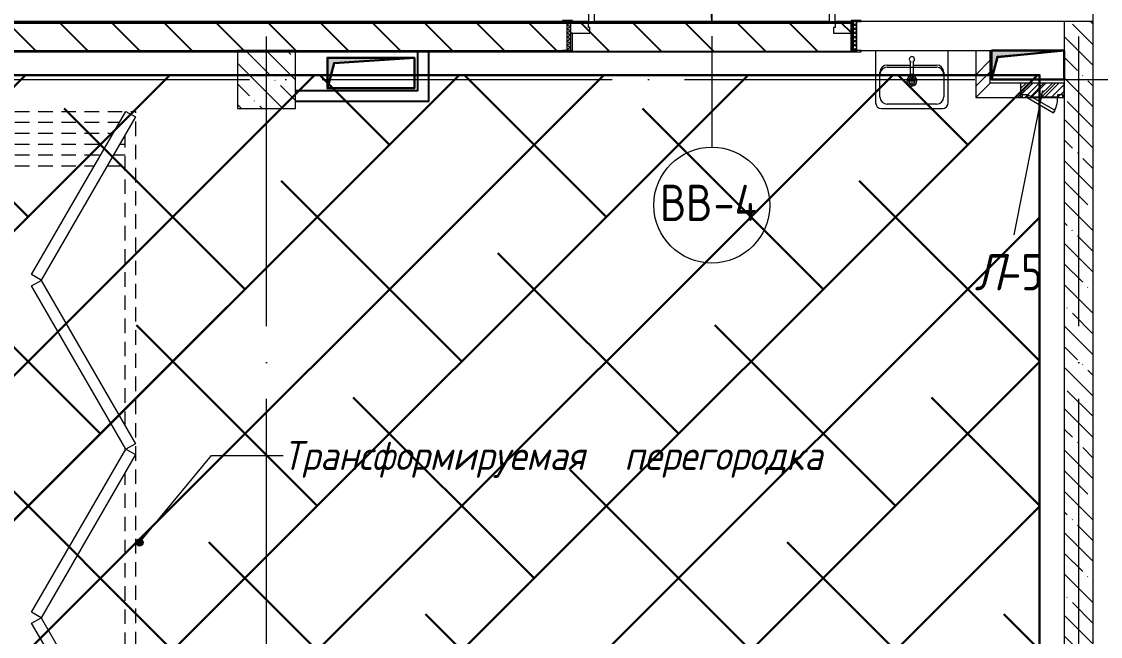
# Model space of a CAD drawing. Header units: millimetres. Extents: x -68946 to 690821, y -552984 to 293768.
# Drawn here: x 61260 to 68699, y -75162 to -70920 of the extents above; entities that cross this region are included whole.
import ezdxf

# ---------------------------------------------------------------- set-up
doc = ezdxf.new("R2010")
doc.units = ezdxf.units.MM
doc.linetypes.add('200_ШТРИХ__ш1_п0_6_', pattern=[160, 100, -60])
doc.linetypes.add('ADSK_Линия сетки', pattern=[2500, 2000, -250, 0, -250])
for name, color, linetype, lineweight in [('0) блоки', 250, 'Continuous', 25), ('1.1) Стяжка 5 вып.', 30, 'Continuous', 30), ('1.3) Звуко-изол           5 вып.', 90, 'Continuous', 30), ('A-DETL-GENF-OTLN', 250, 'Continuous', 5), ('A-DOOR-____-IDEN', 250, 'Continuous', 9), ('A-DOOR-____-MCUT', 250, 'Continuous', 5), ('A-DOOR-____-OTLN', 250, 'Continuous', 5), ('A-DOOR-FRAM-MCUT', 250, 'Continuous', 5), ('A-DOOR-FRAM-OTLN', 250, 'Continuous', 5), ('A-FLOR-____-OTLN', 250, 'Continuous', 9), ('A-GENM-____-MCUT', 250, 'Continuous', 25), ('A-GENM-____-OTLN', 250, 'Continuous', 9), ('A-GLAZ-____-OTLN', 250, 'Continuous', 5), ('A-WALL-____-MCUT', 250, 'Continuous', 13), ('A-WALL-____-PATT', 250, 'Continuous', 13), ('G-____-____-TEXT', 250, 'Continuous', 9), ('P-SANR-FIXT-OTLN', 250, 'Continuous', 9), ('S-COLS-____-MCUT', 250, 'Continuous', 25), ('S-COLS-____-OTLN', 250, 'Continuous', 9), ('S-GRID-____-OTLN', 250, 'Continuous', 9), ('КР_Отверстия_ВК', 250, 'Continuous', 30), ('КР_Отверстия_ОВ', 250, 'Continuous', 30), ('ОВ_Корр_отв_27.10.2025', 250, 'Continuous', 30)]:
    doc.layers.add(name, color=color, linetype=linetype, lineweight=lineweight)
doc.styles.add('GOST Common_1', font='', dxfattribs={"width": 0.9, "height": 250})
doc.styles.add('ISOCPEUR_I', font='isocpeui.ttf', dxfattribs={"width": 0.9, "height": 12.5})
doc.styles.add('ISOCPEUR_I_1', font='ГОСТ тип А.ttf', dxfattribs={"height": 2500})
doc.styles.get('GOST Common_1').set_extended_font_data('GOST Common')
pattern_1 = [(45, (-601.3, -122294.8), (-224.5064, 224.5064), []), (45, (-521.92, -122294.8), (0, 449.0128), []), (45, (-680.67, -122294.8), (0, 449.0128), [])]
pattern_2 = [(135, (-601.3, -122294.79), (-142.5612, -142.5612), []), (135, (-458.73, -122294.79), (-142.5612, -142.5612), [252.016, -50.403, 3.353, -47.05])]

# ---------------------------------------------------------------- blocks, each defined once
blk = doc.blocks.new('DOR__перегородка__Прямоугольная - Вн_ДПГ_7050х3880h-31766879-АР1_Маркировочный план 2 этажа С1')
at = {"layer": 'A-DOOR-____-OTLN', "linetype": '200_ШТРИХ__ш1_п0_6_'}
for p, q in [((-150, 0), (-7200, 0)), ((-7200, -1474.2), (-7200, 0)), ((-150, -75), (-150, 0)), ((-7189.6, -75), (-7200, -75)), ((-7125.2, -1474.2), (-7125.2, -112.2)), ((-5030.3, -75), (-7039.6, -75)), ((-6975.2, -112.2), (-6975.2, -75)), ((-6900.2, -155.5), (-6900.2, -75)), ((-6825.2, -198.8), (-6825.2, -75)), ((-4859.4, -75), (-4880.3, -75)), ((-2703.8, -75), (-4709.5, -75)), ((-2532.9, -75), (-2553.8, -75)), ((-377.2, -75), (-2382.9, -75)), ((-150, -75), (-227.3, -75)), ((-7050.2, -1474.2), (-7050.2, -155.5)), ((-6975.2, -1474.2), (-6975.2, -198.8)), ((-6900.2, -1474.2), (-6900.2, -242.1)), ((-6825.2, -1474.2), (-6825.2, -285.4)), ((-6825.2, -1474.2), (-7200, -1474.2))]:
    blk.add_line(p, q, dxfattribs=at)
at = {"layer": 'A-DOOR-FRAM-MCUT'}
for p, q in [((-7200, -69), (-7162.5, -4)), ((-6074.2, -719.1), (-7200, -69)), ((-7162.5, -4), (-6036.7, -654.2)), ((-6033.1, -654.2), (-4907.4, -4)), ((-4869.9, -69), (-5995.6, -719.1)), ((-4907.4, -4), (-4869.9, -69)), ((-4869.9, -69), (-4832.4, -4)), ((-3744.1, -719.1), (-4869.9, -69)), ((-4832.4, -4), (-3706.6, -654.2)), ((-3706.6, -654.2), (-2580.9, -4)), ((-2543.3, -69), (-3669.1, -719.1)), ((-2580.9, -4), (-2543.3, -69)), ((-2543.3, -69), (-2505.8, -4)), ((-1417.6, -719.1), (-2543.3, -69)), ((-2505.8, -4), (-1380.1, -654.2)), ((-1380.1, -654.2), (-254.3, -4)), ((-216.8, -69), (-1342.6, -719.1)), ((-254.3, -4), (-216.8, -69)), ((-6036.7, -654.2), (-6074.2, -719.1)), ((-5995.6, -719.1), (-6033.1, -654.2)), ((-3706.6, -654.2), (-3744.1, -719.1)), ((-3669.1, -719.1), (-3706.6, -654.2)), ((-1380.1, -654.2), (-1417.6, -719.1)), ((-1342.6, -719.1), (-1380.1, -654.2))]:
    blk.add_line(p, q, dxfattribs=at)
blk = doc.blocks.new('Дверь_СКБ_2Ст_Внутренняя1 - Н_ВВ-4_2000x2600h_Фрамуга сверху-42096474-АР1_Маркировочный план 2 этажа С1')
at = {"layer": 'A-DOOR-____-OTLN'}
h = blk.add_hatch(dxfattribs=at)
h.set_pattern_fill('FP_14', color=256, style=0, pattern_type=2)
h.set_pattern_definition([(135, (1301.41, 164.685), (-14.1421, -14.1421), []), (225, (1301.41, 164.685), (14.1421, -14.1421), [])])
h.paths.add_polyline_path([(1012.5, -100), (1012.5, 100), (987.5, 100), (987.5, -100)])
at = {"layer": 'A-DOOR-FRAM-OTLN'}
h = blk.add_hatch(dxfattribs=at)
h.set_pattern_fill('FP_15', color=256, style=0, pattern_type=2)
h.set_pattern_definition([(45, (-821.384, 164.685), (-14.1421, 14.1421), []), (135, (-821.384, 164.685), (-14.1421, -14.1421), [])])
h.paths.add_polyline_path([(-962.5, -100), (-962.5, 100), (-987.5, 100), (-987.5, -100)])
at = {"layer": 'A-DOOR-____-MCUT'}
for p, q in [((-837.5, 950), (-837.5, 100)), ((-797.5, 950), (-837.5, 950)), ((-797.5, 100), (-797.5, 950)), ((862.5, 950), (822.5, 950)), ((822.5, 950), (822.5, 100)), ((862.5, 100), (862.5, 950)), ((-837.5, 100), (-797.5, 100)), ((822.5, 100), (862.5, 100))]:
    blk.add_line(p, q, dxfattribs=at)
at = {"layer": 'A-DOOR-____-OTLN'}
for centre, start, end in [((-837.5, 100), 0, 90), ((862.5, 100), 90, 180)]:
    blk.add_arc(centre, 850, start, end, dxfattribs=at)
at = {"layer": 'A-DOOR-FRAM-MCUT'}
for p, q in [((-947.5, 108), (-1017.5, 108)), ((-1017.5, 108), (-1017.5, 100)), ((-1017.5, 100), (-947.5, 100)), ((-962.5, 100), (-987.5, 100)), ((-987.5, 100), (-987.5, -100)), ((-837.5, 100), (-962.5, 100)), ((-962.5, 100), (-962.5, 20)), ((-962.5, -100), (-962.5, 100)), ((-947.5, 100), (-962.5, 100)), ((-962.5, 100), (-962.5, 99)), ((-962.5, 99), (-947.5, 99)), ((-947.5, 100), (-947.5, 108)), ((-947.5, 99), (-947.5, 100)), ((-837.5, 60), (-837.5, 100)), ((862.5, 100), (862.5, 60)), ((987.5, 100), (862.5, 100)), ((1042.5, 108), (972.5, 108)), ((972.5, 108), (972.5, 100)), ((987.5, 100), (972.5, 100)), ((972.5, 100), (972.5, 99)), ((972.5, 100), (1042.5, 100)), ((972.5, 99), (987.5, 99)), ((987.5, 20), (987.5, 100)), ((1012.5, 100), (987.5, 100)), ((987.5, 100), (987.5, -100)), ((987.5, 99), (987.5, 100)), ((1012.5, -100), (1012.5, 100)), ((1042.5, 100), (1042.5, 108)), ((-962.5, 20), (-827.5, 20)), ((-947.5, 20), (-962.5, 20)), ((-962.5, 20), (-962.5, -100)), ((-947.5, -100), (-947.5, 20)), ((-827.5, 60), (-837.5, 60)), ((-827.5, 20), (-827.5, 60)), ((862.5, 60), (852.5, 60)), ((852.5, 60), (852.5, 20)), ((852.5, 20), (987.5, 20)), ((987.5, 20), (972.5, 20)), ((972.5, 20), (972.5, -100)), ((987.5, -100), (987.5, 20)), ((-947.5, -100), (-1017.5, -100)), ((-1017.5, -100), (-1017.5, -108)), ((-1017.5, -108), (-947.5, -108)), ((-987.5, -100), (-962.5, -100)), ((-962.5, -100), (-947.5, -100)), ((-947.5, -108), (-947.5, -100)), ((972.5, -100), (987.5, -100)), ((1042.5, -100), (972.5, -100)), ((972.5, -100), (972.5, -108)), ((972.5, -108), (1042.5, -108)), ((987.5, -100), (1012.5, -100)), ((1042.5, -108), (1042.5, -100))]:
    blk.add_line(p, q, dxfattribs=at)
blk = doc.blocks.new('Раковина_АИ_3D_Рен_МГН_Santek Neo 50 - Раковина 500x400x170-V6-АР1_Маркировочный план 2 этажа С1')
at = {"layer": 'P-SANR-FIXT-OTLN', "lineweight": 5}
for p, q in [((-250, 25), (-250, -335)), ((250, -335), (250, 25)), ((-10, -167), (-10, -49.9)), ((10, -50), (10, -167)), ((-220, -295), (-220, -125)), ((-220, -295), (-220, -139.7)), ((-170, -75), (-10, -75)), ((-170, -89.7), (170, -89.7)), ((-5.9, -137), (-7, -137)), ((-7, -137), (-7, -137)), ((-5.9, -137), (5.9, -137)), ((7, -137), (5.9, -137)), ((7, -137), (7, -137)), ((10, -75), (170, -75)), ((220, -125), (220, -295)), ((220, -139.7), (220, -295)), ((35, -185), (-35, -185)), ((-10, -167), (10, -167)), ((0, -150), (0, -220)), ((170, -345), (-170, -345)), ((170, -345), (-170, -345)), ((-210, -375), (210, -375))]:
    blk.add_line(p, q, dxfattribs=at)
for centre, radius, start, end in [((0, -35), 18, 360, 180), ((0, -35), 18, 180, 250.80897), ((0, -35), 18, 289.19103, 360), ((0, -35), 18, 295.19321, 300), ((0, -35), 18, 309.99941, 315), ((0, -35), 18, 324.99969, 330), ((-170, -125), 50, 90, 180), ((-170, -139.7), 50, 90, 180), ((170, -125), 50, 0, 90), ((170, -139.7), 50, 0, 90), ((0, -185), 35, 0, 180), ((0, -185), 35, 106.67272, 180), ((0, -185), 35, 180, 0), ((0, -185), 35, 180, 360), ((0, -185), 23, 360, 180), ((0, -185), 23, 115.32987, 180), ((0, -185), 23, 180, 360), ((0, -185), 23, 180, 360), ((0, -185), 23, 360, 64.67013), ((0, -185), 35, 0, 73.32728), ((-170, -295), 50, 180, 270), ((-170, -295), 50, 180, 270), ((170, -295), 50, 270, 0), ((170, -295), 50, 270, 0), ((-210, -335), 40, 180, 270), ((210, -335), 40, 270, 0)]:
    blk.add_arc(centre, radius, start, end, dxfattribs=at)
for points in [[(-6.2, -51.9), (-6.1, -51.9), (-6, -52), (-5.9, -52)], [(5.9, -52), (6, -52), (6.1, -51.9), (6.2, -51.9)]]:
    blk.add_open_spline(points, degree=3, dxfattribs=at)
blk = doc.blocks.new('Сифон Orio для МГН - Сифон бутылочный-V7-АР1_Маркировочный план 2 этажа С1')
at = {"layer": 'P-SANR-FIXT-OTLN', "lineweight": 5}
for start, end in [(90, 233.74325), (165, 233.74325), (165, 233.74325), (165, 180), (105, 135), (105, 135), (306.25675, 90), (345, 75), (345, 75), (45, 75), (345, 15), (195, 233.74325), (306.25675, 315), (306.25675, 315), (306.25675, 315)]:
    blk.add_arc((0, 0), 16, start, end, dxfattribs=at)
blk = doc.blocks.new('_Wn_-As_OpeningMEP_floor__Rectangular - _Wn_-As_OpeningMEP_floor__Rectangular-V14-АР1_Маркировочный план 2 этажа С1')
at = {"layer": 'A-DETL-GENF-OTLN'}
for p, q in [((-212.2, 112.2), (250, 150)), ((-250, -50), (-212.2, 112.2))]:
    blk.add_line(p, q, dxfattribs=at)
blk = doc.blocks.new('BSC_Колонна _Прямоугольная - 400x400-V33-АР1_Маркировочный план 2 этажа С1')
at = {"layer": 'S-COLS-____-OTLN', "lineweight": 5}
h = blk.add_hatch(dxfattribs=at)
h.set_pattern_fill('FP_36', color=256, style=0, pattern_type=2)
h.set_pattern_definition([(135, (-63550, -50975), (-142.5619, -142.5619), []), (135, (-63407.44, -50975), (-142.5619, -142.5619), [252.016, -50.403, 3.353, -47.05])])
h.paths.add_polyline_path([(-200, -200), (200, -200), (200, 200), (-200, 200)])
at = {"layer": 'S-COLS-____-MCUT', "lineweight": 5}
for p, q in [((200, 200), (-200, 200)), ((-200, 200), (-200, -200)), ((200, -200), (200, 200)), ((-200, -200), (200, -200))]:
    blk.add_line(p, q, dxfattribs=at)
blk = doc.blocks.new('АР_Люк - ЛРС_ВК_300х400_внутренний_RAL 9003-42734016-АР1_Маркировочный план 2 этажа С1')
at = {"layer": 'A-DOOR-____-OTLN'}
h = blk.add_hatch(dxfattribs=at)
h.set_pattern_fill('FP_53', color=256, style=0, pattern_type=2)
h.set_pattern_definition([(45, (125, 0), (-22.6274, 22.6274), [])])
h.paths.add_polyline_path([(275, 50), (-25, 50), (-25, -50), (275, -50)])
at = {"layer": 'A-DETL-GENF-OTLN'}
for p, q in [((275, 50), (-25, 50)), ((-25, 50), (-25, -50)), ((275, -50), (275, 50)), ((-25, -50), (275, -50))]:
    blk.add_line(p, q, dxfattribs=at)
at = {"layer": 'A-DOOR-____-MCUT', "lineweight": 5}
for p, q in [((48.1, 155), (38.1, 137.7)), ((230, 50), (48.1, 155)), ((38.1, 137.7), (220, 32.7)), ((20, 50), (-15, 50)), ((-15, 50), (-15, 30)), ((-15, 30), (20, 30)), ((20, 30), (20, 50)), ((220, 32.7), (230, 50)), ((265, 50), (230, 50)), ((230, 50), (230, 30)), ((230, 30), (265, 30)), ((265, 30), (265, 50))]:
    blk.add_line(p, q, dxfattribs=at)
blk.add_arc((230, 50), 210, 150, 180, dxfattribs=at)
at = {"layer": 'A-DOOR-____-OTLN'}
blk.add_line((230, 50), (48.1, 155), dxfattribs=at)
blk = doc.blocks.new('ASML_АР_Отделка Люка - ВО Отделка люков_Грунтовка 0_Шпатлевка 0_Окраска 0_0-V55-АР1_Маркировочный план 2 этажа С1')
at = {"layer": 'A-GENM-____-MCUT', "lineweight": 5}
for p, q in [((-140, 3), (-150, 3)), ((-150, 3), (-150, 0)), ((65, 3), (-104.1, 3)), ((150, 3), (140, 3)), ((150, 0), (150, 3)), ((-150, 0), (-140, 0)), ((-104.1, 0), (70.2, 0)), ((103.3, 0), (105, 0)), ((140, 0), (150, 0))]:
    blk.add_line(p, q, dxfattribs=at)
blk = doc.blocks.new('ADSK_Марка_Дверь - Типоразмер_ADSK_Марка-30565456-АР1_Маркировочный план 2 этажа С1')
at = {"layer": 'A-DOOR-____-IDEN'}
blk.add_circle((0, 0), 4, dxfattribs=at)
blk = doc.blocks.new('*U2811')
at = {"linetype": 'ByBlock', "lineweight": -2, "ltscale": 5}
h = blk.add_hatch(color=0, dxfattribs=at)
h.dxf.hatch_style = 1
h.paths.add_polyline_path([(92, -73), (1200, 0), (0, 0), (0, -420)])
at = {"color": 0, "linetype": 'ByBlock', "lineweight": -2, "ltscale": 5}
blk.add_lwpolyline([(0, 0), (1200, 0), (1200, -420), (0, -420)], close=True, dxfattribs=at)
blk.add_lwpolyline([(1200, 0), (92, -73), (0, -420)], dxfattribs=at)
blk = doc.blocks.new('*U2806')
at = {"linetype": 'ByBlock', "lineweight": -2, "ltscale": 5}
h = blk.add_hatch(color=0, dxfattribs=at)
h.dxf.hatch_style = 1
h.paths.add_polyline_path([(82, -93), (1000, 0), (0, 0), (0, -400)])
at = {"color": 0, "linetype": 'ByBlock', "lineweight": -2, "ltscale": 5}
blk.add_lwpolyline([(0, 0), (1000, 0), (1000, -400), (0, -400)], close=True, dxfattribs=at)
blk.add_lwpolyline([(1000, 0), (82, -93), (0, -400)], dxfattribs=at)

msp = doc.modelspace()

# ---------------------------------------------------------------- hatches: boundary and pattern name
at = {"layer": '0) блоки'}
h = msp.add_hatch(dxfattribs=at)
h.set_pattern_fill('ANSI31', color=256, scale=80, angle=90)
h.set_pattern_definition([(135, (54698.7, -70927.8), (-179.605, -179.605), [])])
h.paths.add_polyline_path([(66979.3078, -71127.7883), (54698.7078, -71127.7883), (54698.7078, -70927.7883), (66979.3078, -70927.7883)])
at = {"layer": '1.1) Стяжка 5 вып.', "lineweight": 30, "true_color": 0xf26722}
h = msp.add_hatch(dxfattribs=at)
h.set_pattern_fill('ANSI32', color=30, scale=222)
h.paths.add_polyline_path([(68278.7078, -77249.7872), (62948.7078, -77249.7872), (62948.7078, -78549.7872), (68278.7078, -78549.7872)], flags=17)
h.paths.add_polyline_path([(62948.7078, -77249.7872), (62728.6859, -77249.7872), (62728.6859, -78549.7872), (62948.7078, -78549.7872)], flags=17)
h.paths.add_polyline_path([(68278.7078, -71289.0825), (54315.3688, -71289.0825), (54315.3688, -78549.7872), (62728.6859, -78549.7872), (62728.6859, -77249.7872), (68278.7078, -77249.7872)])
at = {"layer": '1.3) Звуко-изол           5 вып.', "lineweight": 30}
h = msp.add_hatch(dxfattribs=at)
h.set_pattern_fill('ANSI38', color=256, scale=222)
h.paths.add_polyline_path([(68278.7078, -77249.7872), (62948.7078, -77249.7872), (62948.7078, -78549.7872), (68278.7078, -78549.7872)], flags=17)
h.paths.add_polyline_path([(62948.7078, -77249.7872), (62728.6859, -77249.7872), (62728.6859, -78549.7872), (62948.7078, -78549.7872)], flags=17)
h.paths.add_polyline_path([(68278.7078, -71289.0825), (54315.3688, -71289.0825), (54315.3688, -78549.7872), (62728.6859, -78549.7872), (62728.6859, -77249.7872), (68278.7078, -77249.7872)])
at = {"layer": 'A-WALL-____-PATT', "lineweight": 15, "true_color": 0x000000}
h = msp.add_hatch(dxfattribs=at)
h.set_pattern_fill('FP_23', color=18, style=0, pattern_type=2)
h.set_pattern_definition(pattern_2)
h.paths.add_polyline_path([(68448.7078, -78969.7281), (68648.7078, -78969.7281), (68648.7078, -70919.7883), (68448.7078, -70919.7883), (68448.7078, -78814.4683)])
h = msp.add_hatch(dxfattribs=at)
h.set_pattern_fill('FP_23', color=18, style=0, pattern_type=2)
h.set_pattern_definition(pattern_2)
h.paths.add_polyline_path([(68448.7078, -78969.7281), (68648.7078, -78969.7281), (68648.7078, -70919.7883), (68448.7078, -70919.7883), (68448.7078, -78814.4683)])
h = msp.add_hatch(dxfattribs=at)
h.set_pattern_fill('FP_7', color=18, style=0, pattern_type=2)
h.set_pattern_definition(pattern_1)
h.paths.add_polyline_path([(67938.7078, -71344.7883), (67938.7078, -71119.7883), (67838.7078, -71119.7883), (67838.7078, -71344.7883)])
h = msp.add_hatch(dxfattribs=at)
h.set_pattern_fill('FP_7', color=18, style=0, pattern_type=2)
h.set_pattern_definition(pattern_1)
h.paths.add_polyline_path([(67838.7078, -71444.7883), (68148.7078, -71444.7883), (68148.7078, -71441.7883), (68158.7078, -71441.7883), (68158.7078, -71424.7883), (68193.7078, -71424.7883), (68193.7078, -71441.7883), (68195.4399, -71441.7883), (68203.7078, -71427.4678), (68228.5117, -71441.7883), (68403.7078, -71441.7883), (68403.7078, -71424.7883), (68438.7078, -71424.7883), (68439.7078, -71441.7883), (68448.7078, -71441.7883), (68448.7078, -71344.7883), (67838.7078, -71344.7883)])
at = {"layer": 'G-____-____-TEXT', "true_color": 0x000000}
h = msp.add_hatch(color=18, dxfattribs=at)
edge = h.paths.add_edge_path()
edge.add_arc((62073.7178, -74513.5839), 25, 0, 360)

# ---------------------------------------------------------------- linework, layer by layer
at = {"color": 18, "true_color": 0x000000, "elevation": -236}
for points in [[(63148.7078, -71394.5984), (63992.4369, -71394.5984), (63992.437, -71119.788)], [(63148.7078, -71469.5984), (64067.4369, -71469.5984), (64067.437, -71119.788)]]:
    msp.add_lwpolyline(points, dxfattribs=at)
at = {"layer": '0) блоки'}
msp.add_lwpolyline([(66979.3078, -71127.7883), (54698.7078, -71127.7883), (54698.7078, -70927.7883), (66979.3078, -70927.7883)], close=True, dxfattribs=at)
at = {"layer": '1.1) Стяжка 5 вып.', "lineweight": 30}
msp.add_lwpolyline([(54315.3688, -71289.0825), (68278.7078, -71289.0825), (68278.7078, -78549.7872), (54315.3688, -78549.7872)], close=True, dxfattribs=at)
at = {"layer": 'A-DOOR-____-IDEN', "color": 18, "true_color": 0x000000}
for p, q in [((66019.3078, -71019.7883), (66019.3078, -71786.2952)), ((68298.7078, -71394.7883), (68102.3338, -72390.2648))]:
    msp.add_line(p, q, dxfattribs=at)
at = {"layer": 'A-FLOR-____-OTLN', "color": 18, "lineweight": 5, "true_color": 0x000000}
for p, q in [((68648.7078, -70919.7883), (68648.7078, -67619.7878)), ((66829.3078, -70919.7883), (65209.3078, -70919.7883)), ((65209.3078, -70919.7883), (66829.3078, -70919.7883)), ((67948.7078, -71319.7878), (67948.7078, -71119.7883)), ((68448.7078, -71319.7878), (67948.7078, -71319.7878))]:
    msp.add_line(p, q, dxfattribs=at)
at = {"layer": 'A-WALL-____-MCUT', "color": 18, "lineweight": 15, "true_color": 0x000000}
for p, q in [((63158.7178, -70919.7883), (56688.7078, -70919.7883)), ((64058.7178, -70919.7883), (63158.7178, -70919.7883)), ((64989.3078, -70919.7883), (64058.7178, -70919.7883)), ((68448.7078, -70919.7883), (67049.3078, -70919.7883)), ((68448.7078, -70919.7883), (68448.7078, -71441.7883)), ((68648.7078, -70919.7883), (68448.7078, -70919.7883)), ((68648.7078, -78969.7281), (68648.7078, -70919.7883)), ((56688.7078, -71119.7883), (65019.3078, -71119.7883)), ((63148.7078, -71119.7883), (63158.7178, -71119.7883)), ((64058.7178, -71119.7883), (64989.3078, -71119.7883)), ((67049.3078, -71119.7883), (68448.7078, -71119.7883)), ((67838.7078, -71119.7883), (67838.7078, -71444.7883)), ((67938.7078, -71344.7883), (67938.7078, -71119.7883)), ((68448.7078, -71344.7883), (67938.7078, -71344.7883)), ((67838.7078, -71444.7883), (68148.7078, -71444.7883)), ((68448.7078, -71444.7883), (68448.7078, -78969.7281))]:
    msp.add_line(p, q, dxfattribs=at)
at = {"layer": 'G-____-____-TEXT', "color": 18, "true_color": 0x000000}
for p, q in [((62073.7178, -74513.5839), (62568.8344, -73913.6653)), ((62568.8344, -73913.6653), (63063.9509, -73913.6653))]:
    msp.add_line(p, q, dxfattribs=at)
msp.add_circle((62073.7178, -74513.5839), 25, dxfattribs=at)
at = {"layer": 'S-GRID-____-OTLN', "color": 18, "linetype": 'ADSK_Линия сетки', "true_color": 0x000000}
for p, q in [((62948.7078, -83022.3092), (62948.7078, -61092.7832)), ((68548.7078, -83022.3092), (68548.7078, -61092.7832)), ((-4170.8434, -71319.7878), (72672.5335, -71319.7878))]:
    msp.add_line(p, q, dxfattribs=at)
at = {"layer": 'ОВ_Корр_отв_27.10.2025', "color": 18, "ltscale": 100, "true_color": 0x000000, "elevation": -2820.3161}
msp.add_lwpolyline([(63968.7078, -71169.7878), (63968.7078, -71379.7878), (63368.7078, -71379.7878), (63368.7078, -71169.7878)], close=True, dxfattribs=at)

# ---------------------------------------------------------------- block references
at = {"layer": 'A-DOOR-____-IDEN', "color": 18, "true_color": 0x000000, "xscale": 99.99999999999993, "yscale": 99.99999999999993, "zscale": 99.99999999999993}
msp.add_blockref('ADSK_Марка_Дверь - Типоразмер_ADSK_Марка-30565456-АР1_Маркировочный план 2 этажа С1', (66019.3078, -72186.2952), dxfattribs=at)
at = {"layer": 'A-DOOR-____-OTLN', "color": 18, "true_color": 0x000000}
msp.add_blockref('Дверь_СКБ_2Ст_Внутренняя1 - Н_ВВ-4_2000x2600h_Фрамуга сверху-42096474-АР1_Маркировочный план 2 этажа С1', (66006.8078, -71019.7883), dxfattribs=at)
for name, p, rotation in [('АР_Люк - ЛРС_ВК_300х400_внутренний_RAL 9003-42734016-АР1_Маркировочный план 2 этажа С1', (68423.7078, -71394.7883), 180), ('DOR__перегородка__Прямоугольная - Вн_ДПГ_7050х3880h-31766879-АР1_Маркировочный план 2 этажа С1', (62048.7178, -78739.7883), 269.9999999999999)]:
    msp.add_blockref(name, p, dxfattribs=dict(at, rotation=rotation))
at = {"layer": 'A-GENM-____-OTLN', "color": 18, "lineweight": 5, "true_color": 0x000000, "rotation": 180}
msp.add_blockref('ASML_АР_Отделка Люка - ВО Отделка люков_Грунтовка 0_Шпатлевка 0_Окраска 0_0-V55-АР1_Маркировочный план 2 этажа С1', (68298.7078, -71441.7883), dxfattribs=at)
at = {"layer": 'A-GLAZ-____-OTLN', "color": 18, "true_color": 0x000000}
msp.add_blockref('_Wn_-As_OpeningMEP_floor__Rectangular - _Wn_-As_OpeningMEP_floor__Rectangular-V14-АР1_Маркировочный план 2 этажа С1', (68198.7078, -71269.7878), dxfattribs=at)
at = {"layer": 'P-SANR-FIXT-OTLN', "color": 18, "lineweight": 5, "true_color": 0x000000}
for name, p in [('Раковина_АИ_3D_Рен_МГН_Santek Neo 50 - Раковина 500x400x170-V6-АР1_Маркировочный план 2 этажа С1', (67398.7078, -71144.7769)), ('Сифон Orio для МГН - Сифон бутылочный-V7-АР1_Маркировочный план 2 этажа С1', (67398.7078, -71337.7883))]:
    msp.add_blockref(name, p, dxfattribs=at)
at = {"layer": 'S-COLS-____-OTLN', "color": 18, "lineweight": 5, "true_color": 0x000000}
msp.add_blockref('BSC_Колонна _Прямоугольная - 400x400-V33-АР1_Маркировочный план 2 этажа С1', (62948.7078, -71319.7878), dxfattribs=at)
at = {"layer": 'КР_Отверстия_ВК', "color": 18, "true_color": 0x000000, "xscale": 0.5, "yscale": 0.5, "zscale": 0.5}
msp.add_blockref('*U2806', (67948.7078, -71119.7872), dxfattribs=at)
at = {"layer": 'КР_Отверстия_ОВ', "color": 18, "true_color": 0x000000, "xscale": 0.5, "yscale": 0.5, "zscale": 0.5}
msp.add_blockref('*U2811', (63368.7078, -71169.7883, -2820.3161), dxfattribs=at)

# ---------------------------------------------------------------- texts
at = {"layer": 'A-DOOR-____-IDEN', "color": 18, "true_color": 0x000000, "char_height": 250, "attachment_point": 1}
for s, insert, width, style in [('ВВ', (65661.5504, -72045.8446), 447.341625, 'GOST Common_1'), ('-4', (66030.6442, -72045.8446), 411.265687, 'GOST Common_1'), ('\\fISOCPEUR|b0|i1|c204|p34|;\\W.9;Л', (67831.5054, -72523.9107), 223.670812, 'ISOCPEUR_I_1'), ('-5', (68016.0523, -72523.9107), 404.0505, 'ISOCPEUR_I_1')]:
    msp.add_mtext(s, dxfattribs=dict(at, insert=insert, width=width, style=style))
at = {"layer": 'G-____-____-TEXT', "color": 18, "true_color": 0x000000, "char_height": 200, "attachment_point": 1, "style": 'ISOCPEUR_I'}
for s, insert, width in [('Трансформируемая', (63063.9509, -73813.6653), 2712.9105), ('перегородка', (65415.4353, -73813.6653), 1774.936125)]:
    msp.add_mtext(s, dxfattribs=dict(at, insert=insert, width=width))

doc.saveas('drawing.dxf')
